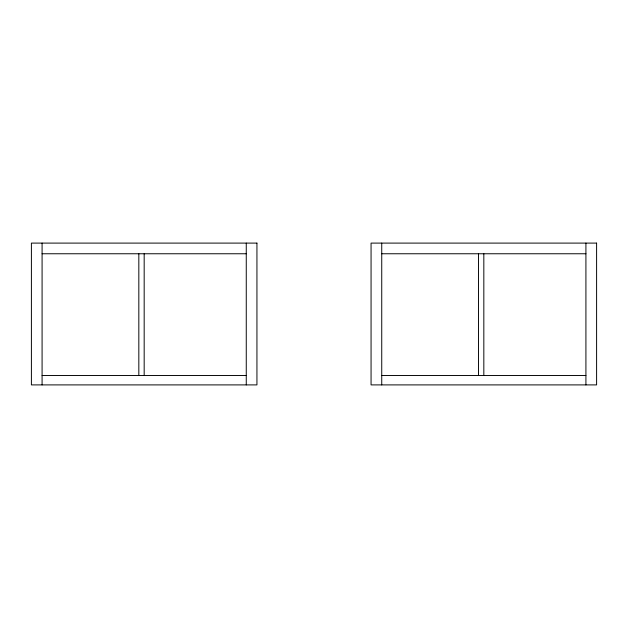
<?xml version="1.0" encoding="UTF-8"?>
<svg xmlns="http://www.w3.org/2000/svg" width="628" height="628" viewBox="0 0 628 628"><rect width="100%" height="100%" fill="white"/><g stroke="black" fill="none" stroke-linecap="round" stroke-linejoin="round"><path stroke-width="0.94" d="M42.084 253.759L246.262 253.759M381.738 253.759L585.916 253.759M42.084 375.505L246.262 375.505M381.738 375.505L585.916 375.505M585.916 243.099L585.916 384.901M483.827 253.759L483.827 375.505M478.489 253.759L478.489 375.505M381.738 243.099L381.738 384.901M246.262 243.099L246.262 384.901M144.173 253.759L144.173 375.505M138.827 253.759L138.827 375.505M42.084 243.099L42.084 384.901M256.938 243.099L31.4 243.099L31.4 384.901L256.938 384.901L256.938 243.099M596.6 243.099L371.062 243.099L371.062 384.901L596.6 384.901L596.6 243.099"/></g></svg>
